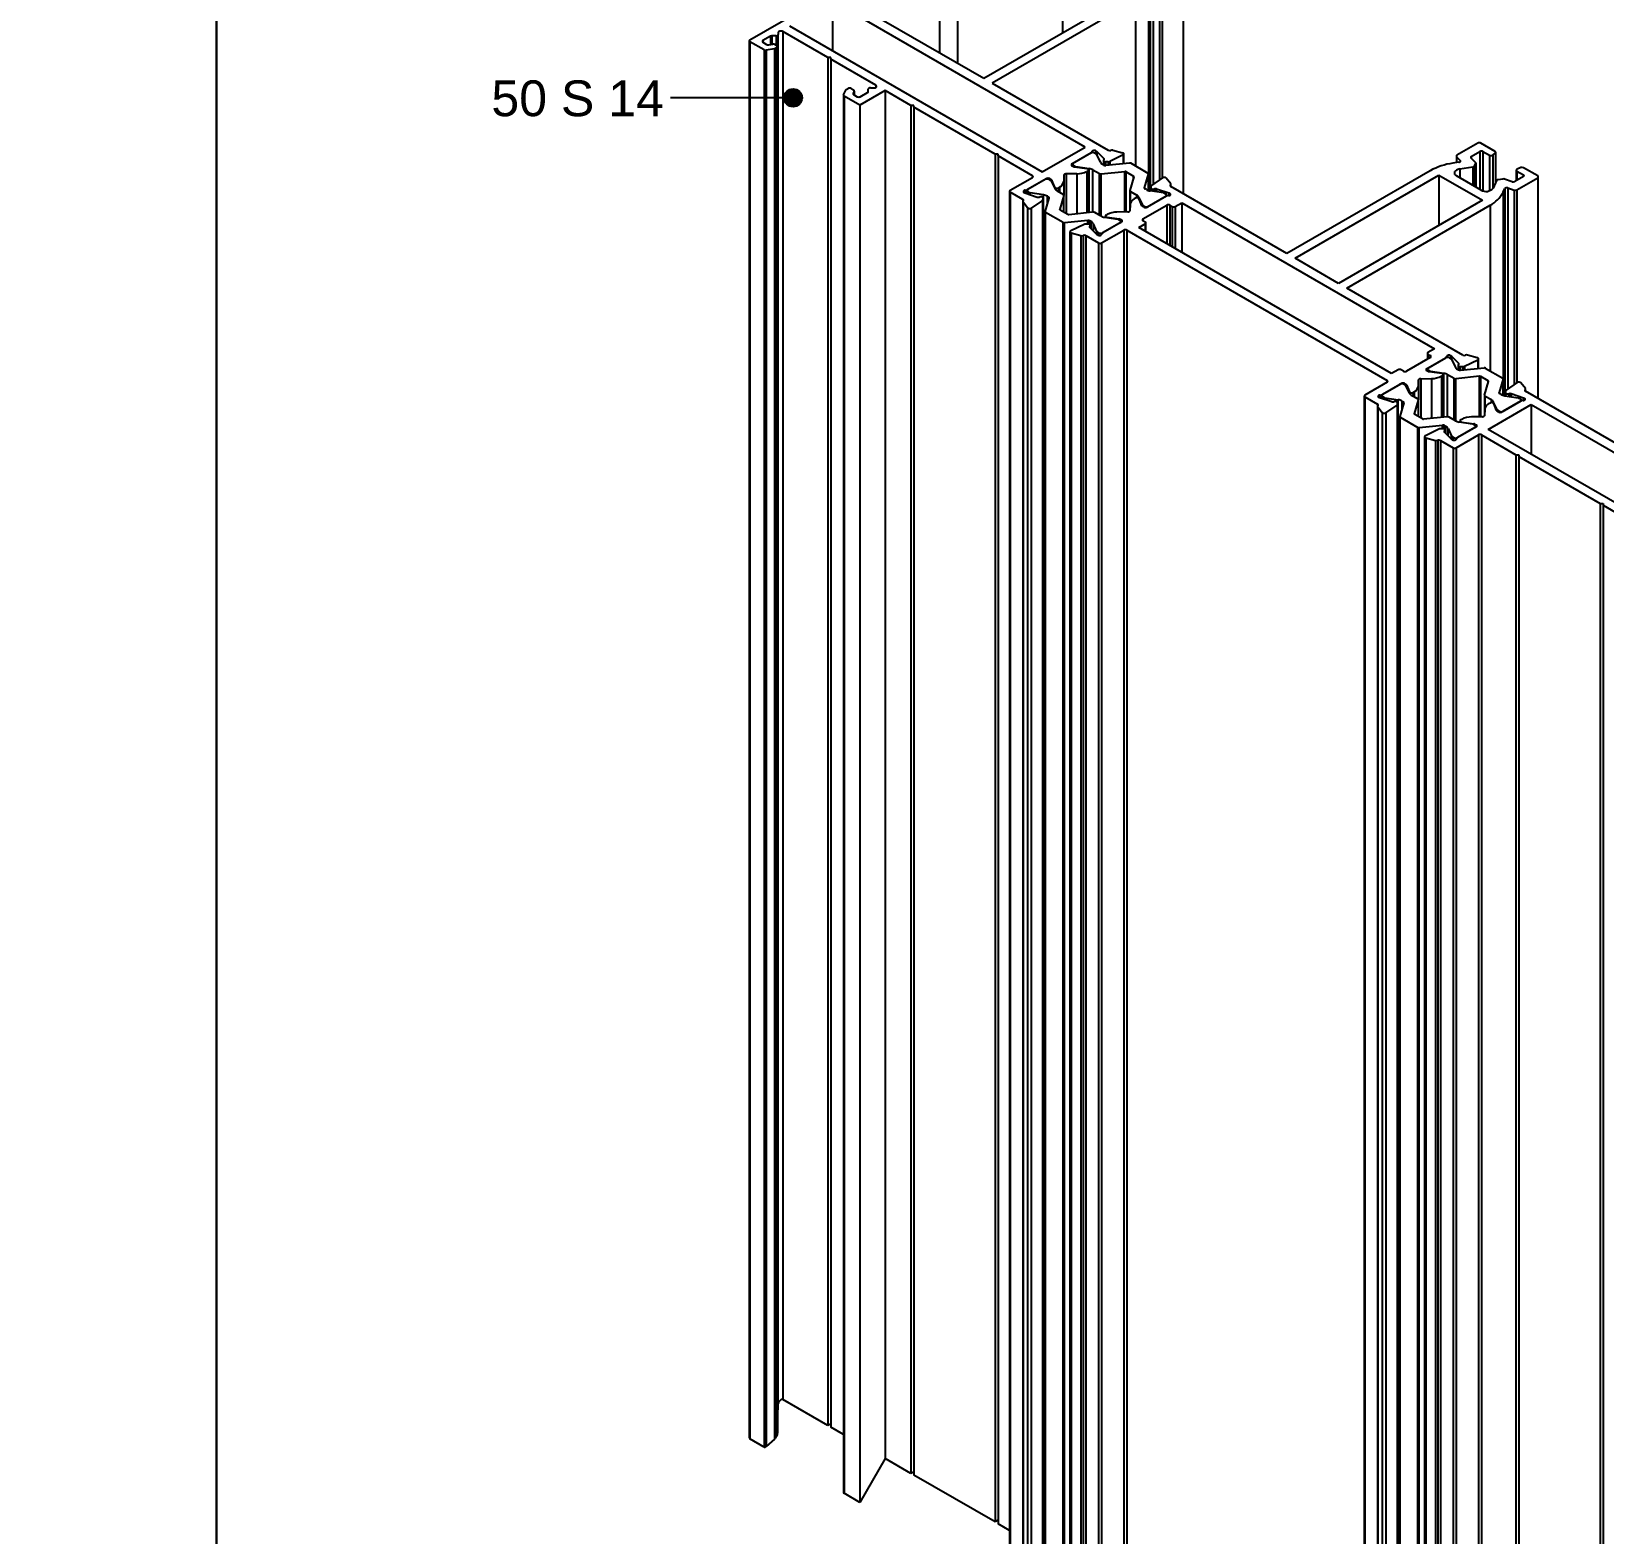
# Model space of a CAD drawing. Header units: millimetres. Extents: x 221 to 2771, y 196 to 840.
# Drawn here: x 2131 to 2218.7, y 708.1 to 791.9 of the extents above; entities that cross this region are included whole.
import ezdxf

# ---------------------------------------------------------------- set-up
doc = ezdxf.new("R2010")
doc.units = ezdxf.units.MM
doc.layers.add('antet_k', color=7, linetype='Continuous')
doc.layers.add('yazı_numara_k', color=21, linetype='Continuous')
doc.styles.get("Standard").update_dxf_attribs({"font": 'arial.ttf'})

# ---------------------------------------------------------------- blocks, each defined once
blk = doc.blocks.new('S1.A')
at = {"color": 252}
blk.add_lwpolyline([(2269.172, -494.126), (2269.172, -791.126), (2479.168, -791.126), (2479.168, -494.126)], close=True, dxfattribs=at)
blk = doc.blocks.new('S50_SYF1')
at = {"layer": 'antet_k', "color": 0}
blk.add_blockref('S1.A', (-1500.922, 2845.514), dxfattribs=at)
blk = doc.blocks.new('yuvarlakk')
at = {"layer": 'yazı_numara_k'}
blk.add_hatch(color=21, dxfattribs=at).paths.add_polyline_path([(-159.086, 172.801, -1), (-160.086, 172.801, -1)])
at = {"layer": 'yazı_numara_k', "color": 21}
blk.add_circle((-159.586, 172.801), 0.5, dxfattribs=at)

msp = doc.modelspace()

# ---------------------------------------------------------------- linework, layer by layer
at = {"color": 252, "linetype": 'Continuous'}
for p, q in [((2188.511, 796.405), (2188.511, 791.833)), ((2171.06, 791.457), (2177.908, 795.41)), ((2195.243, 795.196), (2195.243, 782.885)), ((2195.278, 782.865), (2195.278, 795.245)), ((2193.311, 794.388), (2193.311, 783.999)), ((2193.404, 794.586), (2193.404, 783.032)), ((2193.58, 794.628), (2193.58, 783.401)), ((2193.931, 794.511), (2193.931, 783.643)), ((2194.075, 794.522), (2194.075, 783.742)), ((2189.784, 785.481), (2175.67, 793.629)), ((2175.67, 793.629), (2175.67, 790.853)), ((2184.127, 789.302), (2176.151, 793.906)), ((2192.16, 793.939), (2184.127, 789.302)), ((2192.587, 793.663), (2184.58, 789.041)), ((2192.587, 793.663), (2192.587, 784.418)), ((2181.652, 793.012), (2181.652, 790.731)), ((2182.652, 793.022), (2182.652, 790.153)), ((2172.205, 791.661), (2171.795, 791.425)), ((2172.205, 791.661), (2172.205, 791.206)), ((2172.529, 791.681), (2172.289, 791.681)), ((2172.289, 791.681), (2172.289, 791.219)), ((2172.529, 791.681), (2172.529, 791.164)), ((2172.639, 791.852), (2172.649, 791.755)), ((2172.649, 715.08), (2172.649, 791.75)), ((2175.416, 790.478), (2172.911, 791.923)), ((2172.911, 791.923), (2172.911, 715.577)), ((2173.266, 792.241), (2187.38, 784.093)), ((2171.025, 791.408), (2171.025, 713.458)), ((2171.854, 790.901), (2171.06, 791.359)), ((2171.06, 791.359), (2171.06, 713.38)), ((2171.795, 791.425), (2171.795, 791.327)), ((2171.795, 791.327), (2171.997, 791.21)), ((2171.854, 790.901), (2171.854, 712.922)), ((2172.428, 790.954), (2171.97, 790.883)), ((2171.97, 790.883), (2171.97, 712.953)), ((2172.113, 791.192), (2172.336, 791.227)), ((2172.428, 790.954), (2172.428, 713.359)), ((2172.452, 791.209), (2172.587, 791.131)), ((2172.587, 791.033), (2172.482, 790.972)), ((2172.482, 790.972), (2172.482, 713.426)), ((2172.587, 791.033), (2172.587, 713.609)), ((2172.622, 713.727), (2172.622, 791.082)), ((2175.585, 790.478), (2175.416, 790.478)), ((2175.416, 790.478), (2175.416, 714.132)), ((2175.585, 790.38), (2175.585, 790.478)), ((2178.09, 788.934), (2175.585, 790.38)), ((2175.585, 790.38), (2175.585, 714.034)), ((2184.58, 789.041), (2191.057, 785.302)), ((2176.284, 788.372), (2176.284, 710.422)), ((2176.288, 788.39), (2176.41, 788.655)), ((2177.198, 787.816), (2176.319, 788.323)), ((2176.319, 788.323), (2176.319, 710.344)), ((2176.441, 788.686), (2176.547, 788.747)), ((2176.717, 788.747), (2176.852, 788.669)), ((2176.883, 788.602), (2176.823, 788.473)), ((2176.823, 788.473), (2176.823, 788.437)), ((2176.854, 788.406), (2177.056, 788.29)), ((2176.883, 788.602), (2176.883, 788.39)), ((2176.887, 788.387), (2176.887, 788.62)), ((2178.612, 788.632), (2177.198, 787.816)), ((2177.226, 788.29), (2177.635, 788.526)), ((2177.67, 788.575), (2177.67, 788.713)), ((2177.798, 788.782), (2177.967, 788.776)), ((2178.09, 788.934), (2178.09, 788.803)), ((2180.054, 787.8), (2178.612, 788.632)), ((2178.612, 788.632), (2178.612, 712.287)), ((2177.198, 787.816), (2177.198, 709.837)), ((2180.224, 787.8), (2180.054, 787.8)), ((2180.054, 787.8), (2180.054, 711.454)), ((2180.224, 787.702), (2180.224, 787.8)), ((2184.749, 785.089), (2180.224, 787.702)), ((2180.224, 787.702), (2180.224, 711.356)), ((2187.38, 784.093), (2189.784, 785.481)), ((2211.704, 785.693), (2210.537, 785.019)), ((2212.664, 785.237), (2211.874, 785.693)), ((2184.919, 785.089), (2184.749, 785.089)), ((2184.749, 785.089), (2184.749, 708.743)), ((2184.919, 784.991), (2184.919, 785.089)), ((2186.843, 783.881), (2184.919, 784.991)), ((2184.919, 784.991), (2184.919, 708.645)), ((2190.095, 785.138), (2189.134, 784.583)), ((2190.115, 785.15), (2190.115, 785.148)), ((2190.173, 785.224), (2190.173, 785.163)), ((2190.435, 785.236), (2190.378, 785.269)), ((2190.378, 785.269), (2190.378, 785.106)), ((2190.829, 784.842), (2190.435, 785.236)), ((2190.435, 785.236), (2190.435, 785.059)), ((2190.801, 784.727), (2190.801, 784.486)), ((2190.817, 784.762), (2190.829, 784.773)), ((2190.829, 784.842), (2190.829, 784.773)), ((2191.072, 784.658), (2190.921, 784.658)), ((2190.921, 784.658), (2190.921, 784.45)), ((2191.072, 784.658), (2191.072, 784.465)), ((2191.898, 785.036), (2191.15, 784.674)), ((2191.15, 784.674), (2191.15, 784.473)), ((2191.327, 785.299), (2191.871, 785.152)), ((2191.898, 785.036), (2191.898, 784.549)), ((2191.941, 784.553), (2191.941, 785.089)), ((2210.648, 784.632), (2210.303, 784.578)), ((2210.502, 784.97), (2210.502, 784.609)), ((2210.518, 784.936), (2210.721, 784.733)), ((2210.518, 784.936), (2210.518, 784.611)), ((2210.721, 784.733), (2210.721, 784.664)), ((2211.568, 784.624), (2211.318, 784.875)), ((2211.337, 784.959), (2211.818, 785.236)), ((2211.337, 784.959), (2211.337, 784.856)), ((2211.818, 785.236), (2211.818, 783.114)), ((2211.987, 785.236), (2212.355, 785.024)), ((2211.987, 785.236), (2211.987, 783.033)), ((2212.355, 785.024), (2212.355, 783.037)), ((2212.538, 785.033), (2212.678, 785.148)), ((2212.538, 785.033), (2212.538, 783.157)), ((2212.678, 785.148), (2212.678, 783.454)), ((2212.7, 783.5), (2212.7, 785.188)), ((2185.598, 783.065), (2186.843, 783.783)), ((2186.843, 783.881), (2186.843, 783.783)), ((2188.595, 783.912), (2188.581, 783.562)), ((2188.595, 783.912), (2188.595, 782.803)), ((2189.318, 783.988), (2188.712, 783.979)), ((2188.712, 783.979), (2188.712, 781.789)), ((2189.049, 784.534), (2189.049, 784.436)), ((2189.049, 784.436), (2189.132, 784.388)), ((2189.188, 784.37), (2189.869, 784.275)), ((2189.318, 783.988), (2189.318, 781.767)), ((2189.925, 784.159), (2189.864, 784.123)), ((2189.864, 784.123), (2189.864, 781.823)), ((2189.925, 784.159), (2189.925, 781.829)), ((2189.961, 781.832), (2189.961, 784.208)), ((2194.104, 783.762), (2193.477, 783.33)), ((2194.559, 783.433), (2194.305, 783.747)), ((2209.048, 784.16), (2201.041, 779.538)), ((2201.494, 779.276), (2209.527, 783.914)), ((2209.527, 783.914), (2211.959, 782.509)), ((2209.527, 783.914), (2209.527, 781.105)), ((2211.882, 783.077), (2210.509, 783.869)), ((2210.688, 784.255), (2211.424, 784.369)), ((2210.688, 784.255), (2210.688, 783.766)), ((2211.424, 784.369), (2211.424, 783.341)), ((2211.509, 784.418), (2211.58, 784.572)), ((2211.509, 784.418), (2211.509, 783.292)), ((2211.58, 784.572), (2211.58, 783.25)), ((2211.584, 783.248), (2211.584, 784.59)), ((2214.25, 783.832), (2213.769, 783.554)), ((2213.847, 784.191), (2213.847, 783.599)), ((2213.874, 783.093), (2215.042, 783.767)), ((2213.882, 784.142), (2214.25, 783.93)), ((2213.882, 784.142), (2213.882, 783.62)), ((2214.098, 784.329), (2213.898, 784.248)), ((2214.25, 783.93), (2214.25, 783.832)), ((2215.042, 783.865), (2214.252, 784.321)), ((2215.042, 783.767), (2215.042, 771.455)), ((2215.077, 771.435), (2215.077, 783.816)), ((2185.563, 783.016), (2185.563, 705.065)), ((2186.305, 782.558), (2185.598, 782.967)), ((2185.598, 782.967), (2185.598, 704.988)), ((2186.362, 782.95), (2186.418, 782.918)), ((2186.418, 782.918), (2187.101, 782.69)), ((2186.439, 783.068), (2186.439, 782.911)), ((2186.568, 783.102), (2186.568, 783.099)), ((2187.55, 783.669), (2186.588, 783.114)), ((2187.634, 783.718), (2187.634, 783.694)), ((2187.887, 783.67), (2187.804, 783.718)), ((2187.804, 783.718), (2187.804, 783.652)), ((2187.887, 783.67), (2187.887, 783.593)), ((2188.084, 783.244), (2187.919, 783.637)), ((2187.919, 783.637), (2187.919, 783.525)), ((2188.084, 783.244), (2188.084, 783.17)), ((2188.347, 783.247), (2188.285, 783.212)), ((2188.285, 783.212), (2188.285, 782.999)), ((2188.347, 783.247), (2188.347, 782.964)), ((2188.581, 783.562), (2188.581, 782.826)), ((2193.449, 783.286), (2193.449, 783.198)), ((2193.449, 783.198), (2193.449, 783.025)), ((2193.629, 783.138), (2193.649, 783.145)), ((2193.629, 783.138), (2193.629, 782.997)), ((2193.649, 783.145), (2193.649, 782.994)), ((2193.769, 783.145), (2194.451, 782.918)), ((2193.769, 783.145), (2193.769, 782.976)), ((2194.451, 782.918), (2194.508, 782.885)), ((2194.451, 782.918), (2194.451, 782.769)), ((2194.508, 782.885), (2194.508, 782.787)), ((2194.55, 783.365), (2194.55, 783.287)), ((2201.041, 779.538), (2194.564, 783.277)), ((2194.57, 783.273), (2194.57, 783.403)), ((2212.748, 783.605), (2212.551, 783.18)), ((2213.099, 783.695), (2212.833, 783.654)), ((2213.11, 782.958), (2213.203, 783.157)), ((2213.11, 782.958), (2213.11, 772.569)), ((2213.624, 783.543), (2213.19, 783.688)), ((2213.203, 783.157), (2213.203, 771.602)), ((2213.379, 783.199), (2213.73, 783.082)), ((2213.379, 783.199), (2213.379, 771.971)), ((2213.73, 783.082), (2213.73, 772.213)), ((2213.874, 783.093), (2213.874, 772.313)), ((2186.299, 782.432), (2186.299, 704.447)), ((2186.305, 782.558), (2186.305, 782.454)), ((2186.564, 782.088), (2186.31, 782.402)), ((2186.31, 782.402), (2186.31, 704.418)), ((2186.564, 782.088), (2186.564, 704.103)), ((2187.392, 782.505), (2186.765, 782.073)), ((2186.765, 782.073), (2186.765, 704.088)), ((2187.221, 782.69), (2187.241, 782.697)), ((2187.392, 782.505), (2187.392, 705.1)), ((2187.421, 782.637), (2187.421, 782.549)), ((2187.421, 782.549), (2187.421, 705.205)), ((2192.289, 782.273), (2192.274, 781.923)), ((2192.584, 782.624), (2192.523, 782.588)), ((2192.848, 782.443), (2192.769, 782.613)), ((2192.95, 782.198), (2192.848, 782.443)), ((2193.065, 782.118), (2192.982, 782.165)), ((2193.008, 781.464), (2194.338, 782.232)), ((2194.301, 782.733), (2193.235, 782.118)), ((2194.338, 782.232), (2194.338, 780.077)), ((2194.508, 782.232), (2194.635, 782.158)), ((2194.508, 782.232), (2194.508, 779.979)), ((2194.635, 782.158), (2194.635, 779.905)), ((2194.805, 782.158), (2195.172, 782.371)), ((2194.805, 782.158), (2194.805, 779.807)), ((2195.172, 782.371), (2209.286, 774.223)), ((2195.172, 782.371), (2195.172, 779.595)), ((2211.959, 782.509), (2203.926, 777.872)), ((2204.379, 777.611), (2212.386, 782.233)), ((2212.386, 782.233), (2212.386, 772.989)), ((2189.72, 781.161), (2188.972, 780.799)), ((2189.948, 781.178), (2189.797, 781.178)), ((2190.068, 780.965), (2190.068, 781.108)), ((2190.239, 780.795), (2190.239, 781.198)), ((2191.821, 781.301), (2190.754, 780.685)), ((2190.909, 781.628), (2190.909, 781.555)), ((2191.005, 781.712), (2190.944, 781.677)), ((2191, 781.56), (2191.681, 781.465)), ((2191, 781.56), (2191, 781.54)), ((2192.157, 781.856), (2191.551, 781.847)), ((2191.681, 781.465), (2191.681, 781.414)), ((2191.738, 781.447), (2191.821, 781.399)), ((2191.738, 781.447), (2191.738, 781.382)), ((2191.821, 781.399), (2191.821, 781.301)), ((2192.768, 780.983), (2193.136, 781.195)), ((2193.008, 781.464), (2193.008, 781.366)), ((2193.136, 781.293), (2193.008, 781.366)), ((2193.136, 781.195), (2193.136, 780.77)), ((2193.171, 780.75), (2193.171, 781.244)), ((2188.929, 780.746), (2188.929, 702.761)), ((2188.998, 780.683), (2189.542, 780.537)), ((2188.998, 780.683), (2188.998, 702.698)), ((2189.542, 780.537), (2189.542, 702.552)), ((2189.66, 780.542), (2189.66, 702.557)), ((2189.812, 780.534), (2190.519, 780.125)), ((2189.812, 780.534), (2189.812, 702.555)), ((2190.041, 781.062), (2190.052, 781.074)), ((2190.041, 781.062), (2190.041, 780.993)), ((2190.435, 780.599), (2190.041, 780.993)), ((2190.052, 781.074), (2190.052, 780.981)), ((2190.491, 780.566), (2190.435, 780.599)), ((2190.689, 780.125), (2191.934, 780.844)), ((2191.934, 780.844), (2191.934, 704.4)), ((2192.103, 780.844), (2206.642, 772.451)), ((2192.103, 780.844), (2192.103, 704.498)), ((2206.882, 772.835), (2192.768, 780.983)), ((2190.519, 780.125), (2190.519, 702.147)), ((2190.689, 780.125), (2190.689, 702.244)), ((2203.926, 777.872), (2201.494, 779.276)), ((2210.856, 773.872), (2204.379, 777.611)), ((2209.286, 774.223), (2208.918, 774.011)), ((2209.046, 773.741), (2207.716, 772.974)), ((2208.848, 773.104), (2209.914, 773.72)), ((2208.883, 773.962), (2208.883, 773.647)), ((2208.918, 773.913), (2209.046, 773.839)), ((2208.918, 773.913), (2208.918, 773.668)), ((2209.046, 773.839), (2209.046, 773.741)), ((2209.914, 773.72), (2209.914, 773.718)), ((2209.972, 773.795), (2209.972, 773.733)), ((2210.177, 773.839), (2210.234, 773.806)), ((2210.177, 773.839), (2210.177, 773.676)), ((2210.234, 773.806), (2210.628, 773.413)), ((2210.234, 773.806), (2210.234, 773.629)), ((2210.6, 773.297), (2210.6, 773.056)), ((2210.628, 773.343), (2210.616, 773.332)), ((2210.628, 773.413), (2210.628, 773.343)), ((2210.72, 773.228), (2210.871, 773.228)), ((2210.72, 773.228), (2210.72, 773.02)), ((2210.871, 773.228), (2210.871, 773.035)), ((2210.949, 773.244), (2211.697, 773.606)), ((2210.949, 773.244), (2210.949, 773.043)), ((2211.67, 773.722), (2211.126, 773.869)), ((2211.697, 773.606), (2211.697, 773.119)), ((2211.74, 773.124), (2211.74, 773.66)), ((2206.642, 772.353), (2205.397, 771.635)), ((2206.642, 772.451), (2206.642, 772.353)), ((2207.25, 773.047), (2206.882, 772.835)), ((2207.547, 772.974), (2207.419, 773.047)), ((2208.38, 772.133), (2208.394, 772.482)), ((2208.394, 772.482), (2208.394, 771.374)), ((2208.511, 772.55), (2209.117, 772.558)), ((2208.511, 772.55), (2208.511, 770.359)), ((2208.848, 773.104), (2208.848, 773.006)), ((2208.931, 772.959), (2208.848, 773.006)), ((2209.411, 772.881), (2208.987, 772.94)), ((2209.117, 772.558), (2209.117, 770.337)), ((2209.707, 772.835), (2209.411, 772.881)), ((2209.663, 772.693), (2209.724, 772.729)), ((2209.663, 772.693), (2209.663, 770.393)), ((2209.724, 772.729), (2209.724, 770.399)), ((2209.76, 770.403), (2209.76, 772.778)), ((2213.903, 772.333), (2213.276, 771.901)), ((2214.358, 772.003), (2214.104, 772.317)), ((2205.362, 771.586), (2205.362, 693.636)), ((2205.397, 771.537), (2206.104, 771.129)), ((2205.397, 771.537), (2205.397, 693.558)), ((2206.217, 771.488), (2206.161, 771.521)), ((2206.899, 771.261), (2206.217, 771.488)), ((2206.238, 771.639), (2206.238, 771.481)), ((2206.367, 771.672), (2207.433, 772.288)), ((2206.367, 771.672), (2206.367, 771.67)), ((2207.433, 772.288), (2207.433, 772.265)), ((2207.603, 772.288), (2207.686, 772.24)), ((2207.603, 772.288), (2207.603, 772.223)), ((2207.686, 772.24), (2207.686, 772.164)), ((2207.718, 772.207), (2207.883, 771.814)), ((2207.718, 772.207), (2207.718, 772.095)), ((2207.883, 771.814), (2207.883, 771.74)), ((2208.084, 771.782), (2208.146, 771.817)), ((2208.084, 771.782), (2208.084, 771.57)), ((2208.146, 771.817), (2208.146, 771.534)), ((2208.38, 772.133), (2208.38, 771.396)), ((2213.248, 771.856), (2213.248, 771.769)), ((2213.248, 771.769), (2213.248, 771.595)), ((2213.428, 771.709), (2213.448, 771.715)), ((2213.428, 771.709), (2213.428, 771.568)), ((2213.448, 771.715), (2213.448, 771.564)), ((2213.568, 771.715), (2214.25, 771.488)), ((2213.568, 771.715), (2213.568, 771.546)), ((2214.25, 771.488), (2214.307, 771.455)), ((2214.25, 771.488), (2214.25, 771.339)), ((2214.307, 771.455), (2214.307, 771.357)), ((2214.349, 771.935), (2214.349, 771.857)), ((2220.84, 768.108), (2214.363, 771.847)), ((2214.369, 771.844), (2214.369, 771.974)), ((2206.098, 771.002), (2206.098, 693.017)), ((2206.104, 771.129), (2206.104, 771.024)), ((2206.109, 770.973), (2206.363, 770.659)), ((2206.109, 770.973), (2206.109, 692.988)), ((2206.363, 770.659), (2206.363, 692.674)), ((2206.564, 770.643), (2207.191, 771.075)), ((2206.564, 770.643), (2206.564, 692.658)), ((2207.039, 771.267), (2207.019, 771.261)), ((2207.191, 771.075), (2207.191, 693.67)), ((2207.219, 771.12), (2207.219, 771.207)), ((2207.219, 771.12), (2207.219, 693.776)), ((2208.395, 770.427), (2208.395, 771.348)), ((2208.397, 770.426), (2208.397, 771.36)), ((2212.088, 770.843), (2212.073, 770.494)), ((2212.27, 769.724), (2214.674, 771.112)), ((2212.383, 771.194), (2212.322, 771.158)), ((2212.749, 770.768), (2212.585, 771.161)), ((2212.864, 770.688), (2212.781, 770.736)), ((2214.1, 771.304), (2213.034, 770.688)), ((2214.08, 771.292), (2213.119, 770.737)), ((2214.674, 771.112), (2228.788, 762.965)), ((2214.674, 771.112), (2214.674, 768.337)), ((2209.519, 769.732), (2208.771, 769.369)), ((2209.747, 769.748), (2209.596, 769.748)), ((2209.867, 769.536), (2209.867, 769.679)), ((2211.535, 769.822), (2210.573, 769.267)), ((2210.708, 770.198), (2210.708, 770.125)), ((2210.804, 770.282), (2210.743, 770.247)), ((2210.799, 770.131), (2211.48, 770.036)), ((2210.799, 770.131), (2210.799, 770.111)), ((2211.956, 770.426), (2211.35, 770.418)), ((2211.48, 770.036), (2211.48, 769.985)), ((2211.537, 770.017), (2211.62, 769.969)), ((2211.537, 770.017), (2211.537, 769.952)), ((2211.62, 769.969), (2211.62, 769.871)), ((2226.384, 761.577), (2212.27, 769.724)), ((2208.728, 769.316), (2208.728, 691.331)), ((2208.797, 769.253), (2209.341, 769.107)), ((2208.797, 769.253), (2208.797, 691.269)), ((2209.341, 769.107), (2209.341, 691.122)), ((2209.459, 769.112), (2209.459, 691.127)), ((2209.611, 769.104), (2210.318, 768.696)), ((2209.611, 769.104), (2209.611, 691.125)), ((2209.84, 769.632), (2209.851, 769.644)), ((2209.84, 769.632), (2209.84, 769.563)), ((2210.234, 769.169), (2209.84, 769.563)), ((2209.851, 769.644), (2209.851, 769.552)), ((2210.29, 769.137), (2210.234, 769.169)), ((2210.488, 768.696), (2211.733, 769.414)), ((2211.733, 769.414), (2211.733, 692.97)), ((2211.902, 769.414), (2213.826, 768.304)), ((2211.902, 769.414), (2211.902, 693.068)), ((2210.318, 768.696), (2210.318, 690.717)), ((2210.488, 768.696), (2210.488, 690.815)), ((2213.826, 768.304), (2213.995, 768.304)), ((2213.826, 768.304), (2213.826, 691.958)), ((2213.995, 768.304), (2213.995, 768.206)), ((2213.995, 768.206), (2218.521, 765.593)), ((2213.995, 768.206), (2213.995, 691.86)), ((2218.521, 765.593), (2218.691, 765.593)), ((2218.521, 765.593), (2218.521, 689.248)), ((2218.691, 765.593), (2218.691, 765.495)), ((2218.691, 765.495), (2220.133, 764.663)), ((2218.691, 765.495), (2218.691, 689.15)), ((2175.416, 714.132), (2172.911, 715.577)), ((2172.587, 713.609), (2172.482, 713.426)), ((2175.585, 714.23), (2175.416, 714.132)), ((2176.284, 713.631), (2175.585, 714.034)), ((2171.854, 712.922), (2171.06, 713.38)), ((2172.428, 713.359), (2171.97, 712.953)), ((2178.612, 712.287), (2177.198, 709.837)), ((2180.054, 711.454), (2178.612, 712.287)), ((2180.224, 711.552), (2180.054, 711.454)), ((2184.749, 708.743), (2180.224, 711.356)), ((2177.198, 709.837), (2176.319, 710.344)), ((2184.919, 708.841), (2184.749, 708.743)), ((2185.563, 708.274), (2184.919, 708.645))]:
    msp.add_line(p, q, dxfattribs=at)
at = {"color": 32, "linetype": 'Continuous'}
for p, q in [((2190.115, 785.15), (2189.049, 784.534)), ((2190.41, 785.087), (2190.321, 785.138)), ((2190.63, 784.637), (2190.431, 785.066)), ((2189.087, 784.518), (2189.087, 784.414)), ((2189.134, 784.452), (2189.222, 784.402)), ((2189.134, 784.387), (2189.134, 784.452)), ((2189.222, 784.365), (2189.222, 784.402)), ((2189.259, 784.389), (2190.002, 784.274)), ((2189.259, 784.36), (2189.259, 784.389)), ((2190.002, 781.837), (2190.002, 784.274)), ((2190.217, 784.202), (2190.571, 783.998)), ((2190.217, 781.857), (2190.217, 784.202)), ((2190.571, 781.68), (2190.571, 783.998)), ((2190.676, 783.979), (2191.993, 784.113)), ((2190.676, 781.62), (2190.676, 783.979)), ((2190.828, 784.47), (2190.755, 784.513)), ((2192.25, 784.585), (2190.934, 784.451)), ((2191.993, 781.854), (2191.993, 784.113)), ((2192.063, 784.1), (2192.483, 783.858)), ((2192.063, 781.855), (2192.063, 784.1)), ((2192.505, 783.817), (2192.273, 783.057)), ((2193.301, 784.006), (2192.321, 784.572)), ((2192.483, 783.744), (2192.483, 783.858)), ((2193.091, 783.206), (2193.323, 783.966)), ((2193.323, 783.05), (2193.323, 783.966)), ((2193.324, 783.05), (2193.324, 783.974)), ((2186.541, 783.048), (2186.541, 782.877)), ((2187.634, 783.718), (2186.568, 783.102)), ((2186.676, 782.932), (2186.588, 782.983)), ((2186.588, 782.861), (2186.588, 782.983)), ((2186.676, 782.832), (2186.676, 782.932)), ((2187.456, 782.805), (2186.714, 782.919)), ((2186.714, 782.819), (2186.714, 782.919)), ((2187.776, 783.669), (2187.864, 783.618)), ((2187.886, 783.596), (2188.085, 783.167)), ((2188.209, 783.043), (2188.563, 782.839)), ((2192.272, 783.045), (2192.272, 781.912)), ((2192.307, 782.996), (2192.66, 782.792)), ((2192.307, 782.36), (2192.307, 782.996)), ((2193.091, 783.182), (2193.091, 783.206)), ((2193.198, 783.102), (2193.124, 783.145)), ((2194.155, 782.916), (2193.413, 783.031)), ((2194.281, 782.852), (2194.193, 782.903)), ((2187.456, 705.737), (2187.456, 782.805)), ((2187.547, 781.87), (2187.779, 782.629)), ((2187.745, 782.69), (2187.672, 782.733)), ((2187.672, 782.279), (2187.672, 782.733)), ((2187.745, 782.52), (2187.745, 782.69)), ((2188.596, 782.778), (2188.364, 782.018)), ((2188.364, 782.002), (2188.364, 782.018)), ((2188.386, 781.978), (2188.806, 781.735)), ((2188.596, 781.856), (2188.596, 782.778)), ((2188.598, 781.855), (2188.598, 782.79)), ((2192.66, 782.644), (2192.66, 782.792)), ((2192.784, 782.668), (2192.983, 782.239)), ((2192.784, 782.579), (2192.784, 782.668)), ((2192.983, 782.165), (2192.983, 782.239)), ((2193.005, 782.217), (2193.093, 782.167)), ((2193.005, 782.152), (2193.005, 782.217)), ((2193.093, 782.105), (2193.093, 782.167)), ((2194.281, 782.722), (2193.32, 782.167)), ((2194.328, 782.746), (2194.328, 782.787)), ((2187.545, 781.862), (2187.545, 703.902)), ((2188.549, 781.263), (2187.569, 781.829)), ((2187.569, 703.85), (2187.569, 781.829)), ((2188.549, 703.284), (2188.549, 781.263)), ((2189.935, 781.384), (2188.619, 781.25)), ((2188.619, 703.299), (2188.619, 781.25)), ((2188.877, 781.722), (2190.193, 781.856)), ((2189.935, 781.178), (2189.935, 781.384)), ((2190.115, 781.323), (2190.041, 781.365)), ((2190.041, 781.152), (2190.041, 781.365)), ((2190.115, 780.919), (2190.115, 781.323)), ((2190.438, 780.77), (2190.239, 781.198)), ((2190.299, 781.837), (2190.652, 781.633)), ((2191.736, 781.252), (2190.774, 780.697)), ((2190.867, 781.561), (2191.61, 781.446)), ((2191.648, 781.434), (2191.736, 781.383)), ((2191.783, 781.279), (2191.783, 781.317)), ((2190.438, 780.597), (2190.438, 780.77)), ((2190.548, 780.697), (2190.46, 780.748)), ((2190.46, 780.585), (2190.46, 780.748)), ((2190.548, 780.548), (2190.548, 780.697)), ((2208.933, 773.153), (2209.894, 773.709)), ((2210.12, 773.709), (2210.209, 773.658)), ((2210.23, 773.636), (2210.429, 773.207)), ((2208.886, 773.088), (2208.886, 772.984)), ((2209.021, 772.972), (2208.933, 773.023)), ((2208.933, 772.957), (2208.933, 773.023)), ((2209.021, 772.936), (2209.021, 772.972)), ((2209.801, 772.844), (2209.058, 772.959)), ((2209.058, 772.93), (2209.058, 772.959)), ((2209.801, 770.407), (2209.801, 772.844)), ((2210.37, 772.569), (2210.016, 772.773)), ((2210.016, 770.427), (2210.016, 772.773)), ((2210.37, 770.25), (2210.37, 772.569)), ((2211.791, 772.683), (2210.475, 772.549)), ((2210.475, 770.19), (2210.475, 772.549)), ((2210.554, 773.083), (2210.627, 773.04)), ((2210.733, 773.021), (2212.049, 773.155)), ((2211.791, 770.424), (2211.791, 772.683)), ((2212.282, 772.428), (2211.862, 772.671)), ((2211.862, 770.425), (2211.862, 772.671)), ((2212.072, 771.627), (2212.304, 772.387)), ((2212.119, 773.142), (2213.099, 772.577)), ((2212.282, 772.315), (2212.282, 772.428)), ((2213.122, 772.536), (2212.89, 771.776)), ((2213.122, 771.621), (2213.122, 772.536)), ((2213.123, 771.62), (2213.123, 772.544)), ((2206.34, 771.619), (2206.34, 771.447)), ((2206.387, 771.684), (2207.349, 772.239)), ((2206.387, 771.553), (2206.475, 771.502)), ((2206.387, 771.431), (2206.387, 771.553)), ((2206.475, 771.402), (2206.475, 771.502)), ((2206.513, 771.49), (2207.255, 771.375)), ((2206.513, 771.389), (2206.513, 771.49)), ((2207.663, 772.188), (2207.575, 772.239)), ((2207.884, 771.738), (2207.685, 772.166)), ((2208.362, 771.409), (2208.008, 771.613)), ((2212.071, 771.615), (2212.071, 770.482)), ((2212.459, 771.362), (2212.106, 771.566)), ((2212.106, 770.93), (2212.106, 771.566)), ((2212.89, 771.752), (2212.89, 771.776)), ((2212.923, 771.715), (2212.997, 771.673)), ((2213.212, 771.601), (2213.954, 771.486)), ((2213.992, 771.473), (2214.08, 771.423)), ((2207.255, 694.307), (2207.255, 771.375)), ((2207.578, 771.2), (2207.345, 770.44)), ((2207.471, 771.303), (2207.544, 771.261)), ((2207.471, 770.849), (2207.471, 771.303)), ((2207.544, 771.091), (2207.544, 771.261)), ((2208.163, 770.589), (2208.395, 771.348)), ((2208.163, 770.573), (2208.163, 770.589)), ((2212.459, 771.214), (2212.459, 771.362)), ((2212.782, 770.809), (2212.583, 771.238)), ((2212.583, 771.164), (2212.583, 771.238)), ((2212.782, 770.735), (2212.782, 770.809)), ((2212.892, 770.737), (2212.804, 770.788)), ((2212.804, 770.722), (2212.804, 770.788)), ((2212.892, 770.676), (2212.892, 770.737)), ((2214.127, 771.317), (2214.127, 771.357)), ((2207.344, 770.432), (2207.344, 692.472)), ((2207.368, 770.399), (2208.348, 769.834)), ((2207.368, 692.42), (2207.368, 770.399)), ((2208.605, 770.305), (2208.185, 770.548)), ((2208.348, 691.855), (2208.348, 769.834)), ((2208.418, 769.821), (2209.734, 769.955)), ((2208.418, 691.87), (2208.418, 769.821)), ((2209.992, 770.426), (2208.676, 770.292)), ((2209.734, 769.748), (2209.734, 769.955)), ((2209.84, 769.935), (2209.914, 769.893)), ((2209.84, 769.723), (2209.84, 769.935)), ((2209.914, 769.489), (2209.914, 769.893)), ((2210.038, 769.769), (2210.237, 769.34)), ((2210.038, 769.365), (2210.038, 769.769)), ((2210.451, 770.203), (2210.098, 770.407)), ((2211.62, 769.871), (2210.553, 769.256)), ((2211.409, 770.016), (2210.666, 770.131)), ((2211.535, 769.953), (2211.447, 770.004)), ((2211.582, 769.849), (2211.582, 769.888)), ((2210.237, 769.167), (2210.237, 769.34)), ((2210.259, 769.318), (2210.347, 769.267)), ((2210.259, 769.155), (2210.259, 769.318)), ((2210.347, 769.118), (2210.347, 769.267))]:
    msp.add_line(p, q, dxfattribs=at)
at = {"color": 252, "linetype": 'Continuous', "flags": 128}
for points in [[(2172.529, 791.681), (2172.554, 791.683), (2172.577, 791.687), (2172.598, 791.694), (2172.617, 791.703), (2172.632, 791.714), (2172.642, 791.727), (2172.648, 791.741), (2172.649, 791.755)], [(2172.911, 791.923), (2172.873, 791.94), (2172.827, 791.949), (2172.779, 791.95), (2172.732, 791.942), (2172.692, 791.927), (2172.661, 791.906), (2172.643, 791.88), (2172.639, 791.852)], [(2177.798, 788.782), (2177.773, 788.782), (2177.75, 788.779), (2177.728, 788.772), (2177.708, 788.764), (2177.692, 788.753), (2177.68, 788.741), (2177.673, 788.727), (2177.67, 788.713)], [(2177.967, 788.776), (2178.015, 788.779), (2178.059, 788.789), (2178.096, 788.807), (2178.122, 788.831), (2178.135, 788.857), (2178.134, 788.885), (2178.118, 788.911), (2178.09, 788.934)], [(2190.378, 785.269), (2190.351, 785.281), (2190.318, 785.288), (2190.284, 785.289), (2190.251, 785.285), (2190.221, 785.275), (2190.197, 785.261), (2190.18, 785.244), (2190.173, 785.224)], [(2190.817, 784.762), (2190.805, 784.745), (2190.801, 784.727), (2190.805, 784.709), (2190.817, 784.692), (2190.836, 784.678), (2190.861, 784.667), (2190.89, 784.66), (2190.921, 784.658)], [(2191.898, 785.036), (2191.918, 785.049), (2191.932, 785.064), (2191.94, 785.081), (2191.94, 785.098), (2191.932, 785.115), (2191.917, 785.13), (2191.897, 785.143), (2191.871, 785.152)], [(2210.537, 785.019), (2210.524, 785.011), (2210.514, 785.001), (2210.507, 784.991), (2210.503, 784.979), (2210.502, 784.968), (2210.504, 784.957), (2210.509, 784.946), (2210.518, 784.936)], [(2210.648, 784.632), (2210.673, 784.637), (2210.696, 784.646), (2210.714, 784.658), (2210.727, 784.672), (2210.735, 784.687), (2210.736, 784.703), (2210.731, 784.719), (2210.721, 784.733)], [(2211.337, 784.959), (2211.324, 784.95), (2211.314, 784.94), (2211.307, 784.93), (2211.303, 784.919), (2211.302, 784.907), (2211.304, 784.896), (2211.309, 784.885), (2211.318, 784.875)], [(2212.678, 785.148), (2212.688, 785.159), (2212.695, 785.17), (2212.699, 785.182), (2212.699, 785.194), (2212.695, 785.206), (2212.688, 785.217), (2212.678, 785.228), (2212.664, 785.237)], [(2188.712, 783.979), (2188.69, 783.978), (2188.668, 783.974), (2188.648, 783.967), (2188.631, 783.959), (2188.616, 783.949), (2188.605, 783.937), (2188.598, 783.925), (2188.595, 783.912)], [(2189.925, 784.159), (2189.945, 784.173), (2189.957, 784.19), (2189.961, 784.208), (2189.956, 784.226), (2189.944, 784.243), (2189.924, 784.257), (2189.898, 784.268), (2189.869, 784.275)], [(2210.688, 784.255), (2210.592, 784.232), (2210.509, 784.196), (2210.445, 784.148), (2210.405, 784.092), (2210.392, 784.032), (2210.405, 783.973), (2210.445, 783.917), (2210.509, 783.869)], [(2213.898, 784.248), (2213.879, 784.238), (2213.863, 784.226), (2213.853, 784.212), (2213.848, 784.197), (2213.848, 784.182), (2213.854, 784.168), (2213.866, 784.154), (2213.882, 784.142)], [(2186.439, 783.068), (2186.405, 783.064), (2186.375, 783.055), (2186.351, 783.041), (2186.334, 783.024), (2186.327, 783.004), (2186.329, 782.985), (2186.341, 782.966), (2186.362, 782.95)], [(2193.449, 783.198), (2193.453, 783.18), (2193.465, 783.164), (2193.484, 783.149), (2193.509, 783.138), (2193.538, 783.131), (2193.569, 783.129), (2193.6, 783.131), (2193.629, 783.138)], [(2194.43, 782.767), (2194.464, 782.771), (2194.494, 782.78), (2194.518, 782.794), (2194.535, 782.811), (2194.542, 782.831), (2194.54, 782.851), (2194.528, 782.869), (2194.508, 782.885)], [(2194.55, 783.365), (2194.54, 783.354), (2194.533, 783.343), (2194.529, 783.331), (2194.53, 783.319), (2194.533, 783.307), (2194.54, 783.296), (2194.551, 783.286), (2194.564, 783.277)], [(2186.32, 782.471), (2186.33, 782.481), (2186.337, 782.492), (2186.34, 782.504), (2186.34, 782.516), (2186.336, 782.528), (2186.329, 782.539), (2186.318, 782.549), (2186.305, 782.558)], [(2187.421, 782.637), (2187.416, 782.655), (2187.404, 782.672), (2187.385, 782.686), (2187.361, 782.697), (2187.332, 782.704), (2187.301, 782.706), (2187.269, 782.704), (2187.241, 782.697)], [(2190.052, 781.074), (2190.064, 781.09), (2190.068, 781.108), (2190.064, 781.126), (2190.052, 781.143), (2190.033, 781.157), (2190.008, 781.168), (2189.979, 781.175), (2189.948, 781.178)], [(2190.944, 781.677), (2190.924, 781.662), (2190.912, 781.645), (2190.909, 781.627), (2190.913, 781.609), (2190.926, 781.592), (2190.945, 781.578), (2190.971, 781.567), (2191, 781.56)], [(2192.157, 781.856), (2192.179, 781.857), (2192.201, 781.861), (2192.221, 781.868), (2192.239, 781.876), (2192.253, 781.886), (2192.264, 781.898), (2192.271, 781.91), (2192.274, 781.923)], [(2188.972, 780.799), (2188.951, 780.786), (2188.937, 780.771), (2188.93, 780.754), (2188.93, 780.737), (2188.937, 780.72), (2188.952, 780.705), (2188.973, 780.692), (2188.998, 780.683)], [(2190.491, 780.566), (2190.519, 780.555), (2190.551, 780.548), (2190.585, 780.546), (2190.618, 780.551), (2190.648, 780.56), (2190.673, 780.574), (2190.689, 780.592), (2190.696, 780.611)], [(2210.177, 773.839), (2210.15, 773.851), (2210.117, 773.858), (2210.083, 773.859), (2210.05, 773.855), (2210.02, 773.845), (2209.996, 773.831), (2209.979, 773.814), (2209.972, 773.795)], [(2210.616, 773.332), (2210.604, 773.315), (2210.6, 773.297), (2210.604, 773.279), (2210.616, 773.263), (2210.635, 773.248), (2210.66, 773.237), (2210.689, 773.23), (2210.72, 773.228)], [(2211.697, 773.606), (2211.717, 773.619), (2211.731, 773.634), (2211.739, 773.651), (2211.739, 773.669), (2211.731, 773.685), (2211.716, 773.701), (2211.696, 773.713), (2211.67, 773.722)], [(2208.511, 772.55), (2208.489, 772.548), (2208.467, 772.544), (2208.447, 772.538), (2208.43, 772.529), (2208.415, 772.519), (2208.404, 772.508), (2208.397, 772.495), (2208.394, 772.482)], [(2209.724, 772.729), (2209.741, 772.741), (2209.753, 772.754), (2209.759, 772.769), (2209.759, 772.785), (2209.754, 772.799), (2209.743, 772.813), (2209.727, 772.825), (2209.707, 772.835)], [(2206.238, 771.639), (2206.204, 771.635), (2206.174, 771.625), (2206.15, 771.611), (2206.133, 771.594), (2206.126, 771.575), (2206.128, 771.555), (2206.14, 771.536), (2206.161, 771.521)], [(2213.248, 771.769), (2213.252, 771.751), (2213.264, 771.734), (2213.283, 771.72), (2213.308, 771.709), (2213.337, 771.702), (2213.368, 771.699), (2213.399, 771.702), (2213.428, 771.709)], [(2214.229, 771.337), (2214.263, 771.341), (2214.293, 771.351), (2214.317, 771.364), (2214.334, 771.382), (2214.341, 771.401), (2214.339, 771.421), (2214.327, 771.439), (2214.307, 771.455)], [(2214.349, 771.935), (2214.339, 771.925), (2214.332, 771.913), (2214.328, 771.901), (2214.329, 771.89), (2214.332, 771.878), (2214.339, 771.867), (2214.35, 771.856), (2214.363, 771.847)], [(2206.119, 771.041), (2206.129, 771.051), (2206.136, 771.063), (2206.139, 771.074), (2206.139, 771.086), (2206.135, 771.098), (2206.128, 771.109), (2206.117, 771.12), (2206.104, 771.129)], [(2207.219, 771.207), (2207.215, 771.225), (2207.203, 771.242), (2207.184, 771.256), (2207.159, 771.267), (2207.131, 771.274), (2207.099, 771.276), (2207.068, 771.274), (2207.039, 771.267)], [(2209.851, 769.644), (2209.863, 769.661), (2209.867, 769.679), (2209.863, 769.697), (2209.851, 769.713), (2209.832, 769.728), (2209.807, 769.739), (2209.778, 769.746), (2209.747, 769.748)], [(2210.743, 770.247), (2210.723, 770.232), (2210.711, 770.215), (2210.708, 770.197), (2210.712, 770.179), (2210.725, 770.162), (2210.744, 770.148), (2210.77, 770.137), (2210.799, 770.131)], [(2211.956, 770.426), (2211.978, 770.428), (2212, 770.432), (2212.02, 770.438), (2212.038, 770.446), (2212.052, 770.457), (2212.063, 770.468), (2212.07, 770.481), (2212.073, 770.494)], [(2208.771, 769.369), (2208.75, 769.357), (2208.736, 769.341), (2208.729, 769.325), (2208.729, 769.307), (2208.736, 769.29), (2208.751, 769.275), (2208.772, 769.263), (2208.797, 769.253)], [(2210.29, 769.137), (2210.318, 769.125), (2210.35, 769.118), (2210.384, 769.117), (2210.417, 769.121), (2210.447, 769.13), (2210.472, 769.144), (2210.488, 769.162), (2210.495, 769.181)]]:
    msp.add_lwpolyline(points, dxfattribs=at)
at = {"color": 252, "linetype": 'Continuous'}
for centre, radius, start, end in [((2172.286, 791.508), 0.173, 88.85908, 118.03813), ((2171.078, 791.408), 0.0524, 110.77688, 249.21819), ((2171.814, 791.376), 0.0524, 110.78731, 249.2053), ((2171.939, 791.065), 0.184, 242.64719, 279.76556), ((2172.082, 791.374), 0.184, 242.64466, 279.77492), ((2172.368, 791.045), 0.184, 62.6428, 99.76996), ((2172.406, 791.109), 0.156, 277.97669, 298.8871), ((2172.569, 791.082), 0.0524, 290.78392, 69.22101), ((2176.337, 788.373), 0.0528, 160.55369, 249.24618), ((2176.476, 788.621), 0.0736, 117.64634, 152.34529), ((2176.632, 788.583), 0.184, 62.60766, 117.39152), ((2176.873, 788.456), 0.0528, 160.53008, 249.25473), ((2176.833, 788.619), 0.0528, 340.54217, 69.25769), ((2177.141, 788.453), 0.184, 242.61505, 297.38741), ((2177.61, 788.581), 0.0604, 294.38381, 354.2938), ((2211.789, 785.53), 0.184, 62.60768, 117.39109), ((2190.07, 785.245), 0.105, 295.2527, 348.69903), ((2190.798, 784.808), 0.046, 311.08148, 48.91852), ((2191.142, 785.469), 0.188, 242.91748, 290.7748), ((2191.075, 784.837), 0.18, 269.20686, 294.52311), ((2191.277, 785.109), 0.196, 75.11298, 110.14484), ((2211.539, 784.59), 0.0453, 336.29659, 49.40076), ((2211.902, 785.072), 0.184, 62.614, 117.38846), ((2212.439, 785.181), 0.178, 241.9016, 303.87981), ((2186.824, 783.832), 0.0524, 290.78175, 69.22072), ((2187.719, 783.554), 0.184, 62.61358, 117.38806), ((2189.067, 784.485), 0.0524, 110.78815, 249.21678), ((2189.208, 784.527), 0.158, 241.2001, 262.89629), ((2189.324, 785.133), 1.145, 269.67871, 298.11568), ((2194.195, 783.62), 0.168, 48.9756, 122.33335), ((2210.809, 780.968), 3.645, 97.97751, 118.88872), ((2211.418, 784.479), 0.11, 273.43133, 326.5633), ((2214.166, 784.154), 0.188, 62.91083, 111.30508), ((2214.231, 783.881), 0.0524, 290.7845, 69.20872), ((2215.023, 783.816), 0.0524, 290.78284, 69.22086), ((2185.617, 783.016), 0.0524, 110.77912, 249.21348), ((2186.434, 783.351), 0.283, 270.97098, 298.24165), ((2187.854, 783.606), 0.0722, 25.77383, 62.58615), ((2188.203, 783.345), 0.156, 220.06147, 301.50762), ((2188.175, 783.619), 0.409, 294.72386, 352.09241), ((2193.505, 783.282), 0.0563, 119.91365, 175.6326), ((2193.709, 782.957), 0.197, 72.28201, 107.71799), ((2194.523, 783.403), 0.0464, 304.34707, 39.96187), ((2212.155, 783.527), 0.527, 238.81235, 318.77333), ((2211.588, 783.755), 1.718, 297.64508, 332.34861), ((2212.84, 783.545), 0.11, 93.43179, 146.56283), ((2213.13, 783.499), 0.198, 72.34117, 98.96511), ((2213.319, 783.058), 0.153, 67.23059, 139.66629), ((2213.684, 783.722), 0.188, 251.62722, 297.06424), ((2213.789, 783.26), 0.188, 251.62898, 297.06222), ((2186.346, 782.432), 0.0464, 124.34269, 219.96813), ((2186.675, 782.215), 0.168, 228.97569, 302.33044), ((2187.161, 782.878), 0.197, 252.27808, 287.72192), ((2187.364, 782.554), 0.0563, 299.91381, 355.62979), ((2192.694, 782.217), 0.409, 114.72353, 172.09388), ((2192.668, 782.468), 0.177, 55.39047, 118.2019), ((2193.015, 782.23), 0.0722, 205.79457, 242.58912), ((2193.15, 782.281), 0.184, 242.60982, 297.38895), ((2194.435, 782.484), 0.283, 90.97512, 118.23751), ((2194.423, 782.068), 0.184, 62.60768, 117.39109), ((2194.72, 782.322), 0.184, 242.60768, 297.39109), ((2189.794, 780.998), 0.18, 89.20586, 114.52293), ((2191.545, 780.702), 1.145, 89.67925, 118.11569), ((2191.661, 781.308), 0.158, 61.20472, 82.90558), ((2191.802, 781.35), 0.0524, 290.78504, 69.20879), ((2193.027, 781.415), 0.0524, 110.78284, 249.22086), ((2193.117, 781.244), 0.0524, 290.78839, 69.20545), ((2189.593, 780.726), 0.196, 255.1102, 290.14826), ((2189.727, 780.366), 0.188, 62.91799, 110.77388), ((2190.071, 781.028), 0.0459, 131.07676, 228.92324), ((2190.799, 780.59), 0.105, 115.24941, 168.70233), ((2192.019, 780.68), 0.184, 62.60768, 117.39109), ((2190.604, 780.289), 0.184, 242.61004, 297.39242), ((2208.937, 773.962), 0.0524, 110.78266, 249.22057), ((2209.027, 773.79), 0.0524, 290.78266, 69.22057), ((2209.869, 773.815), 0.105, 295.25588, 348.69641), ((2210.597, 773.378), 0.046, 311.08326, 48.91633), ((2210.941, 774.039), 0.188, 242.91779, 290.77424), ((2210.874, 773.408), 0.18, 269.2055, 294.52395), ((2211.076, 773.679), 0.196, 75.11266, 110.14545), ((2206.623, 772.402), 0.0524, 290.78266, 69.22057), ((2207.334, 772.883), 0.184, 62.61518, 117.38703), ((2207.631, 773.138), 0.184, 242.60778, 297.39114), ((2208.866, 773.055), 0.0524, 110.78701, 249.2163), ((2209.007, 773.097), 0.158, 241.19957, 262.89722), ((2209.123, 773.703), 1.145, 269.67867, 298.1157), ((2213.994, 772.19), 0.168, 48.97538, 122.3335), ((2205.416, 771.586), 0.0524, 110.77832, 249.21521), ((2206.233, 771.921), 0.283, 270.97248, 298.23988), ((2207.518, 772.124), 0.184, 62.61371, 117.38848), ((2207.653, 772.176), 0.0722, 25.77198, 62.58732), ((2208.002, 771.915), 0.156, 220.06162, 301.5075), ((2207.974, 772.189), 0.409, 294.72383, 352.09249), ((2213.304, 771.852), 0.0563, 119.91151, 175.63275), ((2213.508, 771.527), 0.197, 72.28183, 107.71832), ((2214.322, 771.973), 0.0464, 304.34734, 39.96254), ((2206.145, 771.003), 0.0464, 124.34129, 219.96865), ((2206.474, 770.786), 0.168, 228.97531, 302.33043), ((2206.959, 771.448), 0.197, 252.27901, 287.72113), ((2207.163, 771.124), 0.0563, 299.91182, 355.63293), ((2212.493, 770.787), 0.409, 114.72353, 172.09396), ((2212.465, 771.061), 0.156, 40.05371, 121.51193), ((2212.814, 770.8), 0.0722, 205.79361, 242.58945), ((2212.949, 770.852), 0.184, 242.60993, 297.38905), ((2214.234, 771.055), 0.283, 90.97526, 118.237), ((2209.593, 769.568), 0.18, 89.20553, 114.52415), ((2211.344, 769.272), 1.145, 89.67922, 118.11568), ((2211.46, 769.879), 0.158, 61.20461, 82.90605), ((2211.601, 769.92), 0.0524, 290.78474, 69.20848), ((2209.392, 769.297), 0.196, 255.10998, 290.14815), ((2209.526, 768.937), 0.188, 62.91789, 110.77409), ((2209.87, 769.598), 0.0459, 131.07593, 228.92364), ((2210.598, 769.161), 0.105, 115.25018, 168.70229), ((2211.818, 769.25), 0.184, 62.60779, 117.39108), ((2210.403, 768.86), 0.184, 242.60965, 297.39251)]:
    msp.add_arc(centre, radius, start, end, dxfattribs=at)
at = {"color": 32, "linetype": 'Continuous'}
for centre, radius, start, end in [((2190.208, 784.92), 0.246, 62.61078, 117.38922), ((2190.386, 785.042), 0.0517, 27.69069, 62.31734), ((2190.891, 784.774), 0.295, 207.6487, 242.35477), ((2189.158, 784.518), 0.0699, 110.78538, 249.21462), ((2189.274, 784.497), 0.109, 241.09681, 262.03592), ((2189.915, 783.655), 0.625, 61.11174, 82.02372), ((2190.655, 784.159), 0.181, 242.44331, 276.92169), ((2190.912, 784.631), 0.181, 242.44722, 276.92362), ((2192.007, 783.993), 0.121, 62.44302, 96.91818), ((2192.265, 784.465), 0.121, 62.46091, 96.91037), ((2192.47, 783.824), 0.0364, 349.16027, 68.14058), ((2193.287, 783.972), 0.0364, 349.13925, 68.11976), ((2186.613, 783.048), 0.0699, 110.78538, 249.21462), ((2186.729, 783.028), 0.109, 241.11482, 262.01791), ((2187.663, 783.45), 0.246, 62.61078, 117.38922), ((2187.84, 783.572), 0.0517, 27.69069, 62.31734), ((2188.346, 783.304), 0.295, 207.6487, 242.35477), ((2192.327, 783.047), 0.0547, 169.15235, 248.13944), ((2193.144, 783.196), 0.0547, 169.14084, 248.13596), ((2193.5, 783.649), 0.625, 241.11187, 262.02372), ((2194.14, 782.807), 0.11, 61.13457, 81.99816), ((2194.256, 782.787), 0.0699, 290.78528, 69.2138), ((2187.37, 782.186), 0.625, 61.11174, 82.02372), ((2187.725, 782.64), 0.0547, 349.1503, 68.12755), ((2188.4, 782.011), 0.0364, 169.16027, 248.14058), ((2188.542, 782.788), 0.0547, 349.14992, 68.14187), ((2192.524, 782.531), 0.295, 27.64869, 62.35458), ((2193.029, 782.263), 0.0515, 207.63056, 242.37747), ((2193.206, 782.385), 0.246, 242.61111, 297.3892), ((2187.582, 781.863), 0.0364, 169.13324, 248.14356), ((2188.605, 781.37), 0.121, 242.45729, 276.92144), ((2188.862, 781.842), 0.121, 242.44302, 276.91818), ((2189.957, 781.204), 0.181, 62.4522, 96.91908), ((2189.978, 781.062), 0.295, 27.64869, 62.35458), ((2190.215, 781.676), 0.181, 62.44442, 96.92059), ((2190.954, 782.18), 0.625, 241.11187, 262.02372), ((2191.595, 781.338), 0.11, 61.13457, 81.99816), ((2191.711, 781.317), 0.0699, 290.78528, 69.2138), ((2190.484, 780.794), 0.0516, 207.65997, 242.34806), ((2190.661, 780.915), 0.246, 242.61111, 297.3892), ((2210.007, 773.49), 0.246, 62.61096, 117.38959), ((2210.185, 773.612), 0.0517, 27.69243, 62.31531), ((2210.69, 773.344), 0.295, 207.64874, 242.35459), ((2208.957, 773.088), 0.0699, 110.78444, 249.21389), ((2209.073, 773.067), 0.109, 241.09803, 262.03489), ((2209.714, 772.226), 0.625, 61.11187, 82.02369), ((2210.454, 772.729), 0.181, 242.44359, 276.92104), ((2210.711, 773.201), 0.181, 242.44733, 276.92402), ((2211.806, 772.563), 0.121, 62.44252, 96.91877), ((2212.064, 773.035), 0.121, 62.45661, 96.92241), ((2212.269, 772.394), 0.0364, 349.15855, 68.14211), ((2213.086, 772.543), 0.0365, 349.17114, 68.10547), ((2206.412, 771.619), 0.0699, 110.78444, 249.21389), ((2206.528, 771.598), 0.109, 241.11604, 262.01687), ((2207.462, 772.021), 0.246, 62.61096, 117.38959), ((2207.639, 772.142), 0.0517, 27.69243, 62.31531), ((2208.145, 771.874), 0.295, 207.64874, 242.35459), ((2212.126, 771.617), 0.0547, 169.15132, 248.14126), ((2212.943, 771.766), 0.0547, 169.1399, 248.13664), ((2213.298, 772.22), 0.625, 241.11185, 262.02371), ((2213.939, 771.377), 0.11, 61.13525, 81.99766), ((2207.169, 770.756), 0.625, 61.11187, 82.02369), ((2207.524, 771.21), 0.0547, 349.14917, 68.12745), ((2208.199, 770.582), 0.0364, 169.15882, 248.14184), ((2208.341, 771.359), 0.0547, 349.1515, 68.14118), ((2212.323, 771.102), 0.295, 27.6487, 62.35462), ((2212.828, 770.833), 0.0515, 207.63141, 242.37632), ((2213.005, 770.955), 0.246, 242.61089, 297.38965), ((2214.055, 771.357), 0.0699, 290.78435, 69.21403), ((2207.381, 770.433), 0.0364, 169.13674, 248.12158), ((2208.404, 769.941), 0.121, 242.44581, 276.92555), ((2208.661, 770.412), 0.121, 242.4424, 276.91888), ((2209.756, 769.775), 0.181, 62.45191, 96.91948), ((2209.777, 769.632), 0.295, 27.6487, 62.35462), ((2210.014, 770.246), 0.181, 62.44357, 96.9211), ((2210.753, 770.75), 0.625, 241.11185, 262.02371), ((2211.394, 769.908), 0.11, 61.13525, 81.99766), ((2211.51, 769.888), 0.0699, 290.78435, 69.21403), ((2210.283, 769.364), 0.0516, 207.66082, 242.34691), ((2210.46, 769.486), 0.246, 242.61089, 297.38965)]:
    msp.add_arc(centre, radius, start, end, dxfattribs=at)
at = {"color": 252, "linetype": 'Continuous'}
for centre, major_axis, start_param, end_param in [((2172.798, 715.381), (0.113, 0.196), 0.000041, 1.980919), ((2172.529, 715.011), (0.085, 0.147), 4.814244, 5.560492), ((2172.502, 713.658), (0.085, 0.147), 4.71243, 5.497828), ((2171.145, 713.527), (0.085, 0.147), 2.356235, 3.141633), ((2171.939, 713.069), (0.085, 0.147), 3.141633, 4.188831), ((2172.397, 713.475), (0.085, 0.147), 4.188831, 4.71243), ((2176.404, 710.491), (0.085, 0.147), 2.356235, 3.141633)]:
    msp.add_ellipse(centre, major_axis=major_axis, ratio=0.577335, start_param=start_param, end_param=end_param, dxfattribs=at)
at = {"layer": 'yazı_numara_k', "color": 21}
msp.add_line((2173.473, 788.228), (2166.624, 788.228), dxfattribs=at)

# ---------------------------------------------------------------- block references
for name, p in [('S50_SYF1', (1163.042, -1511.773)), ('S50_SYF1', (1373.038, -1511.773)), ('yuvarlakk', (2333.059, 615.427))]:
    msp.add_blockref(name, p)

# ---------------------------------------------------------------- texts
at = {"layer": 'yazı_numara_k', "color": 21, "insert": (2166.262, 789.201), "char_height": 2, "attachment_point": 3}
msp.add_mtext('{\\fArial|b0|i0|c162|p34;50 S 14}', dxfattribs=at)

doc.saveas('drawing.dxf')
